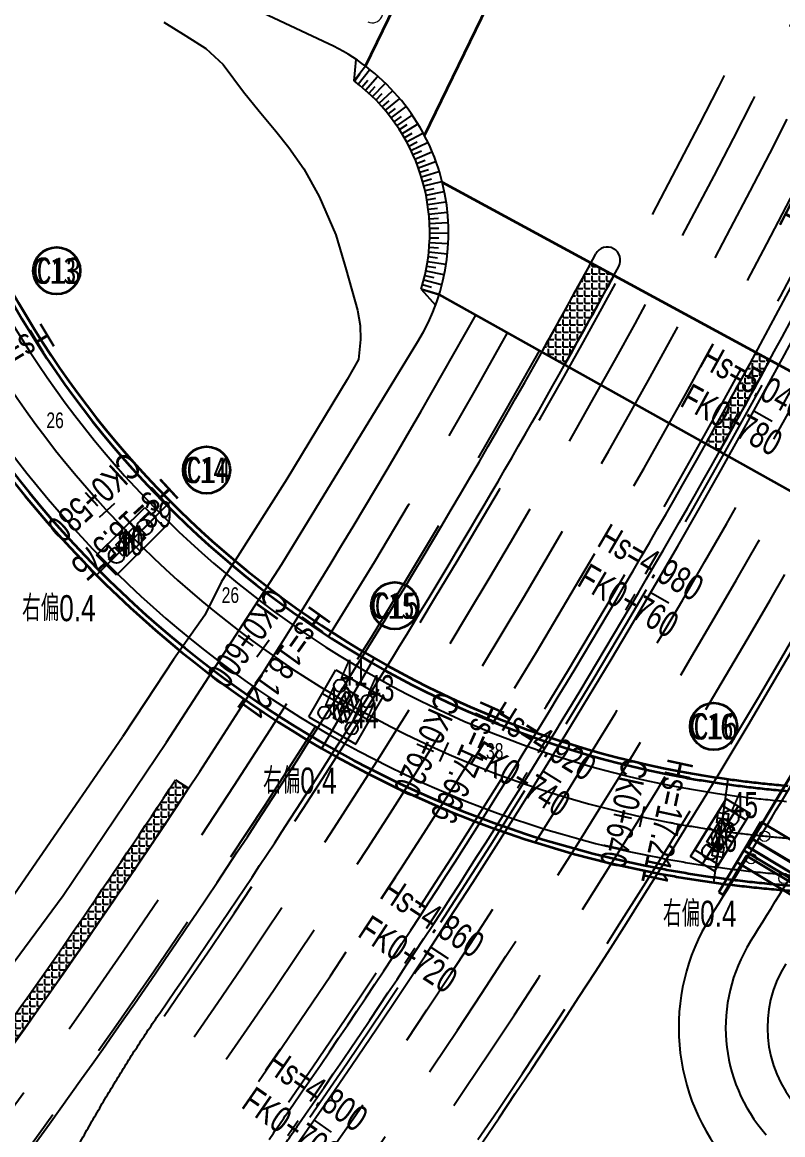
# Model space of a CAD drawing. Extents: x 0 to 558779, y 0 to 2762081.
# Drawn here: x 517070.2 to 517143, y 2757824.2 to 2757930.9 of the extents above; entities that cross this region are included whole.
import ezdxf
from ezdxf.enums import TextEntityAlignment as Align

# ---------------------------------------------------------------- set-up
doc = ezdxf.new("R2010")
doc.units = 0
doc.header["$LTSCALE"] = 20
for name, pattern in [('CENTER', [2, 1.25, -0.25, 0.25, -0.25]), ('CONTINOUS', [0]), ('DASHED', [19.05, 12.7, -6.35]), ('HIDDEN', [0.375, 0.25, -0.125])]:
    doc.linetypes.add(name, pattern=pattern)
for name, color, linetype in [('B-标线', 8, 'Continuous'), ('DL-互通边线', 75, 'Continuous'), ('DL-坡道口', 21, 'Continuous'), ('DL-非机动车道边线', 6, 'Continuous'), ('FD-公交车站', 11, 'Continuous'), ('FD-斑马线', 243, 'Continuous'), ('L-主桥边线', 240, 'Continuous'), ('L-辅路绿化带', 3, 'Continuous'), ('QL-主线桥墩', 191, 'Continuous'), ('QL-分孔线', 4, 'Continuous'), ('QL-墩号', 6, 'Continuous'), ('QL-桥墩', 191, 'Continuous'), ('QL-桥跨数值', 6, 'Continuous'), ('XW_2022', 7, 'Continuous'), ('XW_C-20220918', 7, 'Continuous'), ('XW_D', 7, 'Continuous'), ('XW_丰海路', 7, 'Continuous'), ('桩号-丰海路', 7, 'Continuous'), ('设计高-丰海路', 7, 'Continuous'), ('设计高-地面高-C-20220918', 7, 'Continuous'), ('设计高-地面高-丰海路', 7, 'Continuous'), ('道路边线', 22, 'Continuous')]:
    doc.layers.add(name, color=color, linetype=linetype)
doc.layers.add('Y粗线', color=1, linetype='CONTINOUS', lineweight=35)
doc.layers.add('标注', color=3, linetype='Continuous', lineweight=15)
doc.layers.add('偏心', color=4, linetype='Continuous', plot=False)
doc.layers.add('坐标标注', color=6, linetype='Continuous', plot=False)
doc.styles.add('FS', font='仿宋_GB2312.ttf', dxfattribs={"width": 0.75})
doc.styles.get("Standard").update_dxf_attribs({"font": 'fsdb_e.shx', "width": 0.7, "bigfont": 'hzdx.shx'})
pattern_1 = [(0, (-162.68634, 105.8123), (0, 0.6985), [0.508, -0.1905]), (90, (-162.68634, 105.8123), (-0.6985, 0), [0.508, -0.1905])]
pattern_2 = [(0, (0, 0), (0, 6.985), [5.08, -1.905]), (90, (0, 0), (-6.985, 4e-16), [5.08, -1.905])]
pattern_3 = [(0, (0, 2e-10), (0, 6.985), [5.08, -1.905]), (90, (0, 2e-10), (-6.985, 4e-16), [5.08, -1.905])]

# ---------------------------------------------------------------- blocks, each defined once
blk = doc.blocks.new('(10-2)10m花瓶墩双排桩4根1.2')
h = blk.add_hatch()
h.set_pattern_fill('ANGLE', color=256)
h.set_pattern_definition(pattern_2)
h.paths.add_polyline_path([(-1.5, -0.5), (-1.5, 0.5), (-1.25, 0.5), (-1.25, 0.75), (1.25, 0.75), (1.25, 0.5), (1.5, 0.5), (1.5, -0.5), (1.25, -0.5), (1.25, -0.75), (-1.25, -0.75), (-1.25, -0.5)])
h = blk.add_hatch()
h.set_pattern_fill('ANGLE', color=256)
h.set_pattern_definition(pattern_2)
h.paths.add_polyline_path([(-1.5, -0.5), (-1.5, 0.5), (-1.25, 0.5), (-1.25, 0.75), (1.25, 0.75), (1.25, 0.5), (1.5, 0.5), (1.5, -0.5), (1.25, -0.5), (1.25, -0.75), (-1.25, -0.75), (-1.25, -0.5)])
h = blk.add_hatch()
h.set_pattern_fill('ANSI31', color=3, scale=0.15)
h.paths.add_polyline_path([(-1.5, -0.5), (-1.5, 0.5), (-1.25, 0.5), (-1.25, 0.75), (1.25, 0.75), (1.25, 0.5), (1.5, 0.5), (1.5, -0.5), (1.25, -0.5), (1.25, -0.75), (-1.25, -0.75), (-1.25, -0.5)])
at = {"layer": 'QL-桥墩', "color": 1}
for p, q in [((-2.6, 2.6), (2.6, 2.6)), ((-2.6, 2.6), (-2.6, -2.6)), ((2.6, 2.6), (2.6, -2.6)), ((-2.6, -2.6), (2.6, -2.6))]:
    blk.add_line(p, q, dxfattribs=at)
at = {"layer": 'QL-桥墩', "color": 3, "linetype": 'CENTER'}
for p, q in [((0, 2.6), (0, -2.6)), ((-2.6, 0), (2.6, 0))]:
    blk.add_line(p, q, dxfattribs=at)
at = {"layer": 'QL-桥墩', "color": 1, "ltscale": 0.1}
blk.add_lwpolyline([(-1.5, -0.5), (-1.5, 0.5), (-1.25, 0.5), (-1.25, 0.75), (1.25, 0.75), (1.25, 0.5), (1.5, 0.5), (1.5, -0.5), (1.25, -0.5), (1.25, -0.75), (-1.25, -0.75), (-1.25, -0.5)], close=True, dxfattribs=at)
at = {"layer": 'QL-桥墩', "color": 3, "ltscale": 0.1}
for centre in [(-1.5, 1.5), (1.5, 1.5), (-1.5, -1.5), (1.5, -1.5)]:
    blk.add_circle(centre, 0.6, dxfattribs=at)
blk = doc.blocks.new('(10-1)10m花瓶墩单排桩2根1.5')
h = blk.add_hatch()
h.set_pattern_fill('ANGLE', color=256)
h.set_pattern_definition(pattern_3)
h.paths.add_polyline_path([(-1.5, -0.5), (-1.5, 0.5), (-1.25, 0.5), (-1.25, 0.75), (1.25, 0.75), (1.25, 0.5), (1.5, 0.5), (1.5, -0.5), (1.25, -0.5), (1.25, -0.75), (-1.25, -0.75), (-1.25, -0.5)])
h = blk.add_hatch()
h.set_pattern_fill('ANGLE', color=256)
h.set_pattern_definition(pattern_3)
h.paths.add_polyline_path([(-1.5, -0.5), (-1.5, 0.5), (-1.25, 0.5), (-1.25, 0.75), (1.25, 0.75), (1.25, 0.5), (1.5, 0.5), (1.5, -0.5), (1.25, -0.5), (1.25, -0.75), (-1.25, -0.75), (-1.25, -0.5)])
h = blk.add_hatch()
h.set_pattern_fill('ANSI31', color=3, scale=0.15)
h.paths.add_polyline_path([(-1.5, -0.5), (-1.5, 0.5), (-1.25, 0.5), (-1.25, 0.75), (1.25, 0.75), (1.25, 0.5), (1.5, 0.5), (1.5, -0.5), (1.25, -0.5), (1.25, -0.75), (-1.25, -0.75), (-1.25, -0.5)])
at = {"layer": 'QL-桥墩', "color": 1}
for p, q in [((-3.25, -1.35), (-3.25, 1.35)), ((-3.25, 1.35), (3.25, 1.35)), ((3.25, 1.35), (3.25, -1.35)), ((3.25, -1.35), (-3.25, -1.35))]:
    blk.add_line(p, q, dxfattribs=at)
at = {"layer": 'QL-桥墩', "color": 3, "linetype": 'CENTER'}
for p, q in [((0, -1.35), (0, 1.35)), ((3.25, 0), (-3.25, 0))]:
    blk.add_line(p, q, dxfattribs=at)
at = {"layer": 'QL-桥墩', "color": 1}
blk.add_lwpolyline([(-1.5, -0.5), (-1.5, 0.5), (-1.25, 0.5), (-1.25, 0.75), (1.25, 0.75), (1.25, 0.5), (1.5, 0.5), (1.5, -0.5), (1.25, -0.5), (1.25, -0.75), (-1.25, -0.75), (-1.25, -0.5)], close=True, dxfattribs=at)
at = {"layer": 'QL-桥墩', "color": 3}
for centre in [(-1.9, 0), (1.9, 0)]:
    blk.add_circle(centre, 0.75, dxfattribs=at)
blk = doc.blocks.new('3号辅道桥')
at = {"layer": 'Y粗线'}
for p, q in [((-5170, 4170), (-5170, 4670)), ((-1820, 4670), (-5170, 4670)), ((2680, 4670), (-1820, 4670)), ((-1820, 4670), (-1820, -4670)), ((-520, 4670), (-520, -4670)), ((-20, 4670), (-20, -4670)), ((880, 4670), (880, -4670)), ((2680, 4670), (2680, -4670)), ((10320, 4670), (14820, 4670)), ((10320, 4670), (10320, -4670)), ((12120, 4670), (12120, -4670)), ((13020, 4670), (13020, -4670)), ((13520, 4670), (13520, -4670)), ((14820, 4670), (14820, -4670)), ((14820, 4670), (18170, 4670)), ((18170, 4170), (18170, 4670)), ((-820, 4170), (-5170, 4170)), ((-820, 4170), (-820, -4170)), ((13820, 4170), (13820, -4170)), ((13820, 4170), (18170, 4170)), ((-5170, -4170), (-5170, -4670)), ((-820, -4170), (-5170, -4170)), ((13820, -4170), (18170, -4170)), ((18170, -4170), (18170, -4670)), ((-1820, -4670), (-5170, -4670)), ((2680, -4670), (-1820, -4670)), ((10320, -4670), (14820, -4670)), ((14820, -4670), (18170, -4670))]:
    blk.add_line(p, q, dxfattribs=at)
blk.add_lwpolyline([(0, -4500), (0, 4500), (13000, 4500), (13000, -4500), (0, -4500)], dxfattribs=at)
at = {"layer": '标注', "linetype": 'DASHED', "ltscale": 40}
for p, q in [((-420, 4670), (-420, -4670)), ((780, 4670), (780, -4670)), ((12220, 4670), (12220, -4670)), ((13420, 4670), (13420, -4670))]:
    blk.add_line(p, q, dxfattribs=at)
at = {"layer": '标注', "linetype": 'ByBlock'}
for centre in [(-820, 3670), (1680, 3670), (11320, 3670), (13820, 3670), (-820, 0), (1680, 0), (11320, 0), (13820, 0), (-820, -3670), (1680, -3670), (11320, -3670), (13820, -3670)]:
    blk.add_circle(centre, 500, dxfattribs=at)
blk = doc.blocks.new('主线桥墩10.09')
at = {"layer": 'L-主桥边线', "lineweight": 35}
for points in [[(-22.0935, 24.2385, 0.06666594), (484.4884, -122.4188)], [(-32.9862, -0.4667, 0.06689089), (482.2643, -149.386)]]:
    blk.add_lwpolyline(points, format="xyb", dxfattribs=at)
at = {"layer": 'L-主桥边线', "color": 1, "lineweight": 35}
for points in [[(-27.4431, 12.1164, 0.0745331), (544.5783, -143.8253), (1927.5544, -306.876)], [(-27.6447, 11.6589, 0.0745331), (544.5198, -144.3219), (1927.4958, -307.3726)]]:
    blk.add_lwpolyline(points, format="xyb", dxfattribs=at)

msp = doc.modelspace()

# ---------------------------------------------------------------- hatches: boundary and pattern name
at = {"layer": 'FD-公交车站'}
h = msp.add_hatch(dxfattribs=at)
h.set_pattern_fill('ANGLE', color=256, scale=0.1)
h.set_pattern_definition(pattern_1)
edge = h.paths.add_edge_path()
edge.add_arc((516457.088, 2758270.034), 762, 330.77812, 331.512694, ccw=False)
edge.add_line((517122.113, 2757898.031), (517119.931, 2757899.252))
edge.add_arc((516457.088, 2758270.034), 759.5, 330.77812, 331.512694)
edge.add_line((517124.63, 2757907.78), (517126.827, 2757906.588))
h = msp.add_hatch(dxfattribs=at)
h.set_pattern_fill('ANGLE', color=256, scale=0.1)
h.set_pattern_definition(pattern_1)
edge = h.paths.add_edge_path()
edge.add_line((517136.949, 2757889.732), (517135.64, 2757890.464))
edge.add_arc((516457.088, 2758270.034), 777.5, 330.778119, 331.512693)
edge.add_line((517140.45, 2757899.195), (517141.769, 2757898.479))
edge.add_arc((516457.088, 2758270.034), 779, 330.778119, 331.512693, ccw=False)
h = msp.add_hatch(dxfattribs=at)
h.set_pattern_fill('ANGLE', color=256, scale=0.1)
h.set_pattern_definition([(0, (0, 0), (0, 0.6985), [0.508, -0.1905]), (90, (0, 0), (-0.6985, 0), [0.508, -0.1905])])
edge = h.paths.add_edge_path()
edge.add_line((517084.841, 2757858.267), (517086.095, 2757857.445))
edge.add_arc((516457.088, 2758270.034), 752.25, 324.166654, 326.737619, ccw=False)
edge.add_line((517066.954, 2757829.645), (517065.738, 2757830.523))
edge.add_arc((516457.088, 2758270.034), 750.75, 324.166654, 326.737619)

# ---------------------------------------------------------------- linework, layer by layer
at = {"layer": 'B-标线', "lineweight": 35, "flags": 128}
for points in [[(516332.954, 2758339.614), (516966.687, 2758045.768, 0.0793686), (517567.751, 2757875.684), (518685.096, 2757743.951)], [(516325.172, 2758322.83), (516958.905, 2758028.984, 0.0793686), (517565.584, 2757857.312), (518685.096, 2757725.323)], [(516323.91, 2758320.109), (516957.643, 2758026.263, 0.0793686), (517565.233, 2757854.332), (518685.096, 2757722.302)]]:
    msp.add_lwpolyline(points, format="xyb", dxfattribs=at)
at = {"layer": 'B-标线', "linetype": 'HIDDEN', "lineweight": 35, "ltscale": 5, "flags": 128}
for points in [[(516331.271, 2758335.985), (516965.005, 2758042.139, 0.0793686), (517567.282, 2757871.712), (518685.096, 2757739.923)], [(516331.482, 2758336.439), (516965.215, 2758042.593, 0.0793686), (517567.341, 2757872.208), (518685.096, 2757740.427)], [(516329.694, 2758332.583), (516963.427, 2758038.737, 0.0793686), (517566.843, 2757867.988), (518685.096, 2757736.147)], [(516328.116, 2758329.181), (516961.85, 2758035.335, 0.0793686), (517566.404, 2757864.263), (518685.096, 2757732.371)], [(516326.644, 2758326.005), (516960.377, 2758032.16, 0.0793686), (517565.994, 2757860.788), (518685.096, 2757728.847)], [(516322.438, 2758316.933), (516956.171, 2758023.087, 0.0793686), (517564.823, 2757850.856), (518947.799, 2757687.806, 0.0200316), (519307.547, 2757659.942), (521003.552, 2757596.752)], [(516320.965, 2758313.758), (516954.699, 2758019.912, 0.0793686), (517564.414, 2757847.38), (518947.39, 2757684.33, 0.0200316), (519307.417, 2757656.444), (521003.422, 2757593.254)], [(516319.388, 2758310.356), (516953.121, 2758016.51, 0.0793686), (517563.975, 2757843.656), (518946.951, 2757680.605, 0.0200316), (519307.277, 2757652.697), (521003.282, 2757589.507)], [(516317.81, 2758306.954), (516951.544, 2758013.108, 0.0793686), (517563.535, 2757839.932), (518946.511, 2757676.881, 0.0200316), (519307.137, 2757648.95), (521003.142, 2757585.76)]]:
    msp.add_lwpolyline(points, format="xyb", dxfattribs=at)
at = {"layer": 'B-标线', "linetype": 'Continuous', "ltscale": 4}
for points in [[(516801.449, 2758113.842), (516963.427, 2758038.737, 0.0793686), (517566.843, 2757867.988), (518230.085, 2757789.792)], [(516796.927, 2758104.09), (516958.905, 2758028.984, 0.0793686), (517565.584, 2757857.312), (518228.827, 2757779.116)], [(516795.665, 2758101.368), (516957.643, 2758026.263, 0.0793686), (517565.233, 2757854.332), (518228.475, 2757776.137)], [(516791.143, 2758091.615), (516953.121, 2758016.51, 0.0793686), (517563.975, 2757843.656), (518227.217, 2757765.461)]]:
    msp.add_lwpolyline(points, format="xyb", dxfattribs=at)
at = {"layer": 'B-标线', "linetype": 'Continuous', "ltscale": 4, "flags": 128}
for points in [[(517070.162, 2758012.728, 0.5608428), (517131.507, 2757850.736, 0.0019487), (517132.29, 2757850.592, 0.0038974), (517133.893, 2757850.315, 0.0038974), (517135.548, 2757850.056, 0.0038974), (517137.26, 2757849.815, 0.0038974), (517139.033, 2757849.594, 0.0038974), (517140.875, 2757849.393, 0.0038974), (517142.793, 2757849.214, 0.0038974), (517144.796, 2757849.059, 0.0038974)], [(517075.691, 2758008.434, 0.5608428), (517132.805, 2757857.615, 0.0019487), (517133.535, 2757857.48, 0.0038974), (517135.03, 2757857.222, 0.0038974), (517136.577, 2757856.98, 0.0038974), (517138.181, 2757856.754, 0.0038974), (517139.846, 2757856.547, 0.0038974), (517141.579, 2757856.358, 0.0038974), (517143.388, 2757856.189, 0.0038974)]]:
    msp.add_lwpolyline(points, format="xyb", dxfattribs=at)
at = {"layer": 'B-标线', "linetype": 'HIDDEN', "ltscale": 3}
for radius, start, end in [(783, 304.696432, 344.317251), (786.5, 304.696432, 344.317251), (790.25, 304.696432, 344.317251), (794, 304.696432, 344.317251), (762.5, 325.268496, 334.861064), (766, 325.268496, 334.889529), (769.75, 325.268496, 334.920253), (773.5, 325.268496, 334.951206), (777, 325.268496, 334.9803), (779.5, 325.268496, 332.614109), (755.75, 323.094905, 330.77812), (759.25, 323.094905, 330.77812)]:
    msp.add_arc((516457.088, 2758270.034), radius, start, end, dxfattribs=at)
at = {"layer": 'B-标线', "linetype": 'HIDDEN', "ltscale": 4}
for radius in [1991.5, 1995, 2005, 2008.5]:
    msp.add_arc((517799.584, 2759842.065), radius, 245.124064, 263.275957, dxfattribs=at)
at = {"layer": 'B-标线', "linetype": 'Continuous', "ltscale": 4}
for centre, radius, start, end in [((516457.088, 2758270.034), 752.25, 320.398304, 330.77812), ((517349.039, 2757447.805), 406.5, 89.91169, 129.61676)]:
    msp.add_arc(centre, radius, start, end, dxfattribs=at)
at = {"layer": 'DL-互通边线', "lineweight": 35, "flags": 128}
for points in [[(517068.977, 2758013.647, 0.5608428), (517131.229, 2757849.262, 0.0019487), (517132.023, 2757849.116, 0.0038974), (517133.65, 2757848.835, 0.0038974), (517135.328, 2757848.572, 0.0038974), (517137.063, 2757848.328, 0.0038974), (517138.859, 2757848.104, 0.0038974), (517140.724, 2757847.901, 0.0038974), (517142.665, 2757847.72, 0.0038974), (517144.692, 2757847.563, 0.0038974)], [(517069.372, 2758013.341, 0.5608428), (517131.321, 2757849.754, 0.0019487), (517132.112, 2757849.608, 0.0038974), (517133.731, 2757849.328, 0.0038974), (517135.401, 2757849.067, 0.0038974), (517137.128, 2757848.824, 0.0038974), (517138.917, 2757848.601, 0.0038974), (517140.774, 2757848.398, 0.0038974), (517142.708, 2757848.218, 0.0038974), (517144.727, 2757848.062, 0.0038974)], [(517076.481, 2758007.821, 0.5608428), (517132.99, 2757858.598, 0.0019487), (517133.712, 2757858.464, 0.0038974), (517135.192, 2757858.209, 0.0038974), (517136.724, 2757857.969, 0.0038974), (517138.312, 2757857.746, 0.0038974), (517139.962, 2757857.54, 0.0038974), (517141.68, 2757857.353, 0.0038974), (517143.473, 2757857.185, 0.0038974)], [(517076.876, 2758007.514, 0.5608428), (517133.083, 2757859.089, 0.0019487), (517133.801, 2757858.956, 0.0038974), (517135.274, 2757858.702, 0.0038974), (517136.798, 2757858.464, 0.0038974), (517138.378, 2757858.241, 0.0038974), (517140.02, 2757858.036, 0.0038974), (517141.73, 2757857.85, 0.0038974), (517143.516, 2757857.684, 0.0038974)], [(517086.966, 2757764.409, -0.1343188), (517284.629, 2757853.727)], [(517086.647, 2757764.795, -0.1286432), (517275.498, 2757852.68)], [(517091.748, 2757758.632, -0.1286432), (517276.928, 2757844.809)], [(517092.067, 2757758.247, -0.1286432), (517277.017, 2757844.317)]]:
    msp.add_lwpolyline(points, format="xyb", dxfattribs=at)
at = {"layer": 'DL-坡道口'}
for p, q in [((517101.946, 2757925.233), (517102.151, 2757927.296)), ((517103.03, 2757926.67), (517101.946, 2757925.233)), ((517101.972, 2757925.214), (517102.504, 2757925.917)), ((517102.331, 2757924.935), (517103.43, 2757926.315)), ((517102.684, 2757924.647), (517103.25, 2757925.323)), ((517103.029, 2757924.35), (517104.195, 2757925.674)), ((517103.366, 2757924.045), (517103.966, 2757924.692)), ((517103.696, 2757923.732), (517104.927, 2757924.995)), ((517104.332, 2757923.081), (517105.624, 2757924.281)), ((517104.018, 2757923.41), (517104.649, 2757924.026)), ((517104.637, 2757922.743), (517105.298, 2757923.327)), ((517104.934, 2757922.399), (517106.285, 2757923.533)), ((517105.222, 2757922.047), (517105.912, 2757922.597)), ((517105.501, 2757921.687), (517106.907, 2757922.753)), ((517105.772, 2757921.321), (517106.488, 2757921.836)), ((517106.033, 2757920.949), (517107.49, 2757921.942)), ((517106.284, 2757920.57), (517107.025, 2757921.048)), ((517106.526, 2757920.184), (517108.032, 2757921.104)), ((517106.759, 2757919.793), (517107.522, 2757920.234)), ((517106.981, 2757919.396), (517108.53, 2757920.239)), ((517107.193, 2757918.994), (517107.979, 2757919.396)), ((517107.396, 2757918.586), (517108.985, 2757919.351)), ((517107.588, 2757918.174), (517108.392, 2757918.536)), ((517107.77, 2757917.757), (517109.396, 2757918.441)), ((517107.941, 2757917.335), (517108.762, 2757917.657)), ((517108.102, 2757916.91), (517109.76, 2757917.512)), ((517108.252, 2757916.48), (517109.088, 2757916.76)), ((517108.391, 2757916.047), (517110.077, 2757916.565)), ((517108.519, 2757915.61), (517109.368, 2757915.848)), ((517108.636, 2757915.171), (517110.346, 2757915.604)), ((517108.743, 2757914.728), (517109.603, 2757914.924)), ((517108.838, 2757914.283), (517110.567, 2757914.631)), ((517108.922, 2757913.836), (517109.791, 2757913.988)), ((517108.995, 2757913.387), (517110.74, 2757913.648)), ((517109.057, 2757912.936), (517109.932, 2757913.045)), ((517109.107, 2757912.484), (517110.862, 2757912.657)), ((517109.146, 2757912.031), (517110.026, 2757912.095)), ((517109.174, 2757911.577), (517110.936, 2757911.662)), ((517109.19, 2757911.122), (517110.072, 2757911.143)), ((517109.195, 2757910.667), (517110.959, 2757910.664)), ((517109.142, 2757909.303), (517110.021, 2757909.236)), ((517109.171, 2757909.757), (517110.932, 2757909.666)), ((517109.189, 2757910.212), (517110.07, 2757910.189)), ((517109.049, 2757908.398), (517109.924, 2757908.287)), ((517109.101, 2757908.85), (517110.856, 2757908.671)), ((517108.912, 2757907.499), (517109.78, 2757907.344)), ((517108.986, 2757907.948), (517110.73, 2757907.681)), ((517108.622, 2757906.165), (517110.33, 2757905.726)), ((517108.73, 2757906.607), (517109.589, 2757906.409)), ((517108.826, 2757907.052), (517110.555, 2757906.699)), ((517110.092, 2757904.755), (517108.373, 2757905.29)), ((517108.373, 2757905.29), (517109.746, 2757903.74)), ((517108.373, 2757905.29), (517110.058, 2757904.766)), ((517108.503, 2757905.726), (517109.352, 2757905.485))]:
    msp.add_line(p, q, dxfattribs=at)
msp.add_lwpolyline([(517108.373, 2757905.29, 0.3166766), (517101.946, 2757925.233)], format="xyb", dxfattribs=at)
at = {"layer": 'DL-非机动车道边线'}
msp.add_lwpolyline([(517044.734, 2757809.1), (517058.868, 2757826.632), (517074.056, 2757847.165), (517083.957, 2757861.865), (517095.013, 2757878.918), (517108.06, 2757900.267, 0.4464819), (517099.508, 2757928.794), (517069.099, 2757943.098), (517039.714, 2757956.705), (517020.484, 2757965.653), (517007.295, 2757971.803), (516996.618, 2757977.747), (516976.338, 2757989.234), (516965.126, 2757995.575), (516962.797, 2757996.859), (516957.388, 2757999.359), (516940.701, 2758007.074), (516913.111, 2758019.893), (516874.437, 2758037.779), (516827.593, 2758059.468), (516777.955, 2758082.512), (516745.896, 2758097.414), (516707.806, 2758115.199), (516677.987, 2758129.054)], format="xyb", dxfattribs=at)
for centre, radius, start, end in [((516457.088, 2758270.034), 805.5, 327.961883, 329.68349), ((517153.046, 2757834.507), 15.5, 147.96188, 221.48004)]:
    msp.add_arc(centre, radius, start, end, dxfattribs=at)
at = {"layer": 'FD-公交车站'}
for points in [[(517126.827, 2757906.588, -0.0032052), (517122.113, 2757898.031), (517119.931, 2757899.252, 0.0032052), (517124.63, 2757907.78), (517126.827, 2757906.588)], [(517136.949, 2757889.732), (517135.64, 2757890.464, 0.0032052), (517140.45, 2757899.195), (517141.769, 2757898.479, -0.0032052), (517136.949, 2757889.732)], [(517084.841, 2757858.267), (517086.095, 2757857.445, -0.0112184), (517066.954, 2757829.645), (517065.738, 2757830.523, 0.0112184), (517084.841, 2757858.267)]]:
    msp.add_lwpolyline(points, format="xyb", dxfattribs=at)
at = {"layer": 'FD-斑马线', "lineweight": 35}
for p, q in [((517108.692, 2757920.014), (517138.249, 2757980.929)), ((517103.03, 2757926.67), (517129.222, 2757980.651)), ((517162.423, 2757887.271), (517110.41, 2757915.496)), ((517157.458, 2757878.259), (517110.092, 2757904.755))]:
    msp.add_line(p, q, dxfattribs=at)
at = {"layer": 'L-主桥边线', "lineweight": 35}
for points in [[(516801.764, 2758114.523), (516963.743, 2758039.417, 0.0715019), (517505.312, 2757876.977)], [(516801.974, 2758114.976), (516963.953, 2758039.871, 0.071497), (517505.348, 2757877.477)], [(516796.19, 2758102.502), (516958.169, 2758027.397, 0.0793686), (517565.38, 2757855.574), (518228.622, 2757777.378)], [(516796.401, 2758102.956), (516958.379, 2758027.85, 0.0793686), (517565.438, 2757856.07), (518228.68, 2757777.875)], [(516790.827, 2758090.935), (516952.806, 2758015.83, 0.075605), (517533.998, 2757846.662)], [(516790.617, 2758090.481), (516952.595, 2758015.376, 0.0715935), (517502.113, 2757850.66, 0.0715935)]]:
    msp.add_lwpolyline(points, format="xyb", dxfattribs=at)
at = {"layer": 'L-辅路绿化带', "flags": 128}
for points in [[(517075.139, 2757822.528, -0.0018732), (517076.102, 2757824.246, -0.0022186), (517077.077, 2757825.953, -0.0025657), (517078.068, 2757827.648, -0.0029143), (517079.075, 2757829.33, -0.0032635), (517080.102, 2757830.998, -0.0036126), (517081.151, 2757832.649, -0.0039605), (517082.224, 2757834.283, -0.0043059), (517083.323, 2757835.899)], [(517093.807, 2757823.779, -0.0012396), (517094.93, 2757825.426, -0.0013793), (517096.061, 2757827.068)], [(517095.046, 2757822.911, -0.0019863), (517096.163, 2757824.567, -0.0021819), (517097.294, 2757826.213)]]:
    msp.add_lwpolyline(points, format="xyb", dxfattribs=at)
at = {"layer": 'L-辅路绿化带'}
for centre, radius, start, end in [((516457.088, 2758270.034), 794.5, 317.153263, 342.897967), ((516457.088, 2758270.034), 777.5, 325.268496, 332.614109), ((516457.088, 2758270.034), 779, 325.268496, 332.614109), ((517126.206, 2757908.064), 1.25, 331.58813, 151.58813), ((516457.088, 2758270.034), 759.5, 323.094905, 331.588133), ((516457.088, 2758270.034), 762, 325.268496, 331.588133), ((516457.088, 2758270.034), 801, 327.961883, 329.68349), ((517153.046, 2757834.507), 20, 147.96188, 221.48004)]:
    msp.add_arc(centre, radius, start, end, dxfattribs=at)
at = {"layer": 'L-辅路绿化带', "lineweight": 0}
msp.add_arc((517103.69, 2757931.8), 1, 244.80779, 64.80779, dxfattribs=at)
at = {"layer": 'QL-分孔线', "color": 3}
for p, q in [((517077.272, 2757877.87), (517084.365, 2757884.919)), ((517098.866, 2757861.254), (517103.863, 2757869.917)), ((517136.41, 2757848.417), (517137.783, 2757858.322))]:
    msp.add_line(p, q, dxfattribs=at)
at = {"layer": 'QL-墩号', "lineweight": 35}
for centre in [(517073.451, 2757907.049), (517073.451, 2757907.049), (517087.819, 2757887.95), (517087.819, 2757887.95), (517105.842, 2757874.948), (517105.842, 2757874.948), (517136.393, 2757863.377), (517136.393, 2757863.377)]:
    msp.add_circle(centre, 2.25, dxfattribs=at)
at = {"layer": 'QL-桥墩', "lineweight": 35}
msp.add_lwpolyline([(517147.407, 2757847.196), (517139.694, 2757851.835), (517146.395, 2757862.975), (517154.108, 2757858.335), (517147.407, 2757847.196)], dxfattribs=at)
at = {"layer": 'XW_2022', "color": 2}
msp.add_arc((517799.584, 2759842.065), 2000, 245.124064, 263.275957, dxfattribs=at)
at = {"layer": 'XW_C-20220918', "color": 6, "flags": 128}
msp.add_lwpolyline([(517132.156, 2757854.176, 0.0003254), (517132.281, 2757854.152, 0.0004499), (517132.455, 2757854.12, 0.003675), (517133.901, 2757853.862, 0.003575), (517135.35, 2757853.626, 0.003475), (517136.802, 2757853.411, 0.003375), (517138.258, 2757853.215, 0.003275), (517139.715, 2757853.038, 0.003175), (517141.175, 2757852.881, 0.003075), (517142.637, 2757852.741, 0.002975), (517144.1, 2757852.62, 0.002875)], format="xyb", dxfattribs=at)
at = {"layer": 'XW_C-20220918', "color": 2}
msp.add_arc((517150.33, 2757950.476), 98, 142.17015, 259.31245, dxfattribs=at)
at = {"layer": 'XW_D', "color": 2}
msp.add_arc((517349.039, 2757447.805), 410, 89.91169, 129.61676, dxfattribs=at)
msp.add_arc((517349.039, 2757447.805), 410, 89.91169, 129.61676, dxfattribs=at)
at = {"layer": 'XW_丰海路', "color": 2}
msp.add_arc((516457.088, 2758270.034), 780, 304.696432, 344.317251, dxfattribs=at)
at = {"layer": '偏心'}
for p, q in [((517138.355, 2757855.1), (517135.729, 2757850.846)), ((517137.33, 2757855.053), (517137.193, 2757854.063)), ((517136.766, 2757854.627), (517137.757, 2757854.489)), ((517135.893, 2757853.682), (517138.191, 2757852.264)), ((517136.891, 2757851.884), (517136.753, 2757850.893)), ((517136.327, 2757851.457), (517137.317, 2757851.32))]:
    msp.add_line(p, q, dxfattribs=at)
for points in [[(517136.877, 2757850.137), (517139.504, 2757854.391), (517137.206, 2757855.81), (517134.58, 2757851.555)], [(517136.698, 2757854.131), (517136.835, 2757855.122), (517137.826, 2757854.985), (517137.688, 2757853.994)], [(517136.258, 2757850.962), (517136.396, 2757851.952), (517137.386, 2757851.815), (517137.249, 2757850.824)]]:
    msp.add_lwpolyline(points, close=True, dxfattribs=at)
at = {"layer": '设计高-地面高-C-20220918', "color": 3}
for p, q in [((517078.996, 2757884.745), (517077.525, 2757883.39)), ((517093.798, 2757871.652), (517092.632, 2757870.027)), ((517110.946, 2757861.831), (517110.134, 2757860.003)), ((517129.729, 2757855.689), (517129.304, 2757853.734))]:
    msp.add_line(p, q, dxfattribs=at)
at = {"layer": '设计高-地面高-丰海路', "color": 7}
for p, q in [((517140.246, 2757893.61), (517141.998, 2757892.645)), ((517130.371, 2757876.219), (517132.097, 2757875.209)), ((517120.053, 2757859.087), (517121.752, 2757858.033)), ((517109.299, 2757842.225), (517110.971, 2757841.128)), ((517098.116, 2757825.644), (517099.76, 2757824.504))]:
    msp.add_line(p, q, dxfattribs=at)
at = {"layer": '道路边线'}
for points in [[(517083.728, 2757930.884), (517085.821, 2757929.574), (517087.727, 2757928.351), (517089.401, 2757926.802), (517091.362, 2757924.206), (517092.84, 2757922.349), (517094.432, 2757920.411), (517095.706, 2757918.861), (517097.131, 2757916.803), (517098.586, 2757914.171), (517100.184, 2757910.493), (517101.189, 2757907.139), (517102.288, 2757903.271), (517102.526, 2757901.787), (517102.548, 2757900.447), (517102.357, 2757898.538), (517101.294, 2757896.64), (517095.487, 2757887.061), (517090.544, 2757879.292), (517089.233, 2757877.277), (517087.637, 2757874.028), (517084.64, 2757869.786), (517081.999, 2757865.769), (517079.759, 2757862.38)], [(516917.74, 2757680.98), (516924.509, 2757686.478), (516943.347, 2757703.816), (516966.185, 2757725.499), (516985.141, 2757744.068), (516998.68, 2757759.583), (517013.528, 2757776.049), (517025.187, 2757789.816), (517043.619, 2757813.151), (517054.554, 2757827.879), (517063.809, 2757839.244), (517079.759, 2757862.38)]]:
    msp.add_lwpolyline(points, dxfattribs=at)
msp.add_arc((517153.046, 2757834.507), 11.5, 147.96188, 221.48004, dxfattribs=at)

# ---------------------------------------------------------------- block references
at = {"layer": 'QL-主线桥墩'}
msp.add_blockref('主线桥墩10.09', (517020.86, 2757999.896), dxfattribs=at)
at = {"layer": 'QL-桥墩', "lineweight": 35}
for name, p, rotation in [('(10-1)10m花瓶墩单排桩2根1.5', (517080.535, 2757881.113), 44.82202381060601), ('(10-2)10m花瓶墩双排桩4根1.2', (517101.164, 2757865.239), 60.02294489925169), ('(10-1)10m花瓶墩单排桩2根1.5', (517137.042, 2757852.973), 58.31280935452962)]:
    msp.add_blockref(name, p, dxfattribs=dict(at, rotation=rotation))
at = {"layer": '标注', "linetype": 'ByBlock', "xscale": 0.0010000001119744, "yscale": 0.0010000001119744, "zscale": 0.0010000001119744, "rotation": 58.97148306679176}
msp.add_blockref('3号辅道桥', (517143.551, 2757849.515), dxfattribs=at)

# ---------------------------------------------------------------- texts
at = {"layer": 'QL-墩号', "lineweight": 35, "width": 0.75}
for s, p in [('C13', (517073.451, 2757907.049)), ('C14', (517087.819, 2757887.95)), ('C16', (517136.393, 2757863.377))]:
    msp.add_text(s, height=2.5, dxfattribs=at).set_placement(p, align=Align.MIDDLE_CENTER)
at = {"layer": 'QL-墩号', "lineweight": 35, "style": 'FS', "width": 0.75}
for s, p in [('C13', (517073.451, 2757907.049)), ('C14', (517087.819, 2757887.95)), ('C15', (517105.842, 2757874.948)), ('C16', (517136.393, 2757863.377))]:
    msp.add_text(s, height=2.5, dxfattribs=at).set_placement(p, align=Align.MIDDLE_CENTER)
at = {"layer": 'QL-墩号', "color": 2, "lineweight": 35, "width": 0.75}
msp.add_text('C15', height=2.5, dxfattribs=at).set_placement((517105.842, 2757874.948), align=Align.MIDDLE_CENTER)
at = {"layer": 'QL-桥跨数值', "lineweight": 35, "width": 0.75}
for s, p in [('26', (517073.298, 2757891.518)), ('26', (517090.093, 2757874.76)), ('38', (517115.421, 2757859.825))]:
    msp.add_text(s, height=1.5, dxfattribs=at).set_placement(p, align=Align.BOTTOM_CENTER)
at = {"layer": '偏心', "width": 0.75}
for p in [(517073.657, 2757874.709), (517096.747, 2757858.182), (517135.064, 2757845.421)]:
    msp.add_text('右偏0.4', height=2.5, dxfattribs=at).set_placement(p, align=Align.MIDDLE_CENTER)
at = {"layer": '坐标标注', "width": 0.7}
for s, p in [('39', (517081.883, 2757882.452)), ('40', (517079.187, 2757879.773)), ('41', (517100.615, 2757867.288)), ('43', (517103.213, 2757865.789)), ('42', (517099.116, 2757864.689)), ('44', (517101.714, 2757863.19)), ('45', (517138.04, 2757854.59)), ('46', (517136.044, 2757851.356))]:
    msp.add_text(s, height=2.5, dxfattribs=at).set_placement(p)
at = {"layer": '桩号-丰海路', "color": 7, "width": 0.75}
for s, rotation, p in [('FK0+800', 332.61411, (517148.166, 2757911.466)), ('FK0+780', 331.14499, (517138.746, 2757893.866)), ('FK0+760', 329.67586, (517128.877, 2757876.513)), ('FK0+740', 328.20674, (517118.567, 2757859.419)), ('FK0+720', 326.73762, (517107.822, 2757842.595)), ('FK0+700', 325.2685, (517096.65, 2757826.052))]:
    msp.add_text(s, height=2.5, rotation=rotation, dxfattribs=at).set_placement(p, align=Align.TOP_CENTER)
at = {"layer": '设计高-丰海路', "color": 7, "width": 0.75}
for s, rotation, p in [('Hs=5.040', 331.14499, (517139.228, 2757894.742)), ('Hs=4.980', 329.67586, (517129.382, 2757877.376)), ('Hs=4.920', 328.20674, (517119.094, 2757860.269)), ('Hs=4.860', 326.73762, (517108.371, 2757843.431)), ('Hs=4.800', 325.2685, (517097.219, 2757826.874))]:
    msp.add_text(s, height=2.5, rotation=rotation, dxfattribs=at).set_placement(p, align=Align.BOTTOM_CENTER)
at = {"layer": '设计高-地面高-C-20220918', "color": 3, "width": 0.75}
for s, rotation, p in [('Hs=19.030', 210.9658, (517066.555, 2757899.623)), ('Hs=18.575', 222.65882, (517078.6, 2757883.7)), ('Hs=18.121', 234.35183, (517093.622, 2757870.548)), ('Hs=17.666', 246.04485, (517110.997, 2757860.714)), ('Hs=17.211', 257.73787, (517130.005, 2757854.605))]:
    msp.add_text(s, height=2.5, rotation=rotation, dxfattribs=at).set_placement(p, align=Align.BOTTOM_CENTER)
for s, rotation, p in [('CK0+580', 222.65882, (517077.922, 2757884.435)), ('CK0+600', 234.35183, (517092.809, 2757871.131)), ('CK0+620', 246.04485, (517110.083, 2757861.12)), ('CK0+640', 257.73787, (517129.028, 2757854.818))]:
    msp.add_text(s, height=2.5, rotation=rotation, dxfattribs=at).set_placement(p, align=Align.TOP_CENTER)

doc.saveas('drawing.dxf')
